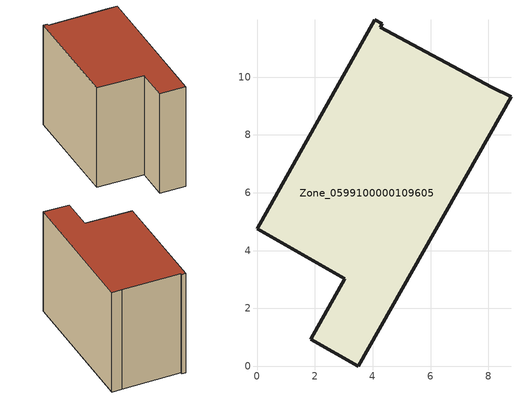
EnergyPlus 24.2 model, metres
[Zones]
Zone_0599100000109605
 floor ground (C_G): 4.26,11.72 8.12,9.65 8.78,9.32 3.51,0 1.86,0.93 3.04,3.03 0,4.76 4.07,11.98 4.33,11.84 z0
 wall outside (C_F): 3.51,0 8.78,9.32 8.12,9.65 4.26,11.72 4.33,11.84 4.07,11.98 0,4.76 3.04,3.03 1.86,0.93 3.51,0 z0:7.93
 roof outside (C_R): 4.26,11.72 4.33,11.84 4.07,11.98 0,4.76 3.04,3.03 1.86,0.93 3.51,0 8.78,9.32 8.12,9.65 z7.93
[BUILDING]
Pand.0599100000109605: North Axis=0; Terrain=City; Loads Convergence Tolerance Value=0.04; Temperature Convergence Tolerance Value=0.4; Solar Distribution=FullExterior; Maximum Number of Warmup Days=25; Minimum Number of Warmup Days=1
[Site:Location]
Rotterdam.The.Hague.AP_ZH_NLD Design_Conditions: Latitude=51.96; Longitude=4.45; Time Zone=1; Elevation=-4.5
[SITE:GROUNDTEMPERATURE:BUILDINGSURFACE]
18, 18, 18, 18, 18, 18, 18, 18, 18, 18, 18, 18
[MATERIAL] Thermal Absorptance=0.9; Solar Absorptance=0.7; Visible Absorptance=0.7
Name | Roughness | Thickness | Conductivity | Density | Specific Heat
G.TI.1975-1991 | MediumSmooth | 0.15 | 0.288461 | 540 | 1210
F.TI.1975-1991 | Rough | 0.3 | 0.230769 | 1920 | 840
R.TI.1975-1991 | MediumRough | 0.2 | 0.153846 | 1500 | 1000
[CONSTRUCTION]
C_G: G.TI.1975-1991
C_F: F.TI.1975-1991
C_R: R.TI.1975-1991
[ZONE]
Zone_0599100000109605: Type=1; Multiplier=1; Ceiling Height=Autocalculate; Volume=Autocalculate; Floor Area=autocalculate; Part of Total Floor Area=Yes
[ZONEINFILTRATION:DESIGNFLOWRATE]
Infil_Zone_0599100000109605: Zone or ZoneList or Space or SpaceList=Zone_0599100000109605; Schedule=AlwaysOn; Design Flow Rate Calculation Method=Flow/Area; Flow Rate per Floor Area=0.003; Constant Term Coefficient=1; Temperature Term Coefficient=0; Velocity Term Coefficient=0; Velocity Squared Term Coefficient=0
[HVACTEMPLATE:ZONE:IDEALLOADSAIRSYSTEM]
Zone_0599100000109605: Maximum Heating Supply Air Temperature=50; Minimum Cooling Supply Air Temperature=13; Maximum Heating Supply Air Humidity Ratio=0.0156; Minimum Cooling Supply Air Humidity Ratio=0.0077; Heating Limit=NoLimit; Cooling Limit=NoLimit; Dehumidification Control Type=ConstantSensibleHeatRatio; Cooling Sensible Heat Ratio=0.7; Dehumidification Setpoint=60; Humidification Control Type=None; Humidification Setpoint=30; Outdoor Air Method=None; Outdoor Air Flow Rate per Person=0.00944; Outdoor Air Flow Rate per Zone Floor Area=0; Outdoor Air Flow Rate per Zone=0; Demand Controlled Ventilation Type=None; Outdoor Air Economizer Type=NoEconomizer; Heat Recovery Type=None; Sensible Heat Recovery Effectiveness=0.7; Latent Heat Recovery Effectiveness=0.65
[ZONECONTROL:THERMOSTAT]
ThermostatControl_Zone_0599100000109605: Zone or ZoneList=Zone_0599100000109605; Control Type Schedule=DualSetpointControlType; Control 1=Thermostat_Zone_0599100000109605; Temperature Difference Between Cutout And Setpoint=0
[THERMOSTATSETPOINT:DUALSETPOINT]
Thermostat_Zone_0599100000109605: Heating Setpoint Temperature Schedule=HeatingSetpoint_Zone_0599100000109605; Cooling Setpoint Temperature Schedule=CoolingSetpoint_Zone_0599100000109605
[SCHEDULE:COMPACT]
HeatingSetpoint_Zone_0599100000109605: Through: 12/31, For: AllDays, Until: 24:00, 21
CoolingSetpoint_Zone_0599100000109605: Through: 12/31, For: AllDays, Until: 24:00, 24
DualSetpointControlType: Through: 12/31, For: AllDays, Until: 24:00, 4
AlwaysOn: Through: 12/31, For: AllDays, Until: 24:00, 1
